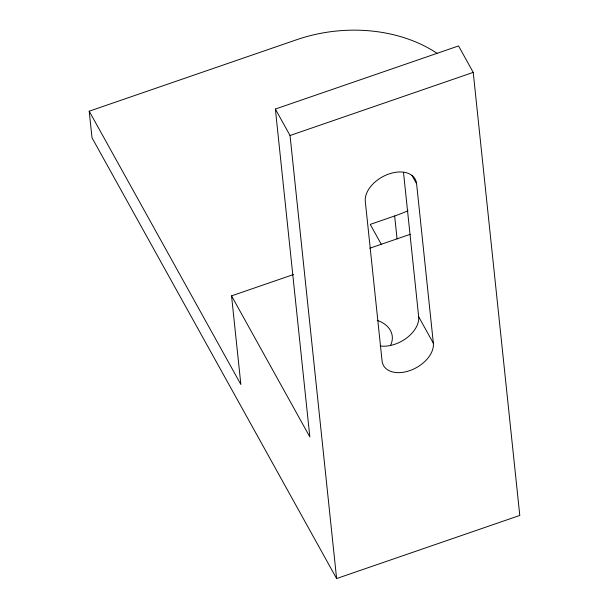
<?xml version="1.0" encoding="UTF-8"?>
<svg xmlns="http://www.w3.org/2000/svg" width="609" height="609" viewBox="0 0 609 609"><rect width="100%" height="100%" fill="white"/><g stroke="black" fill="none" stroke-linecap="round" stroke-linejoin="round"><path stroke-width="0.91" d="M293.508 274.522L231.549 295.867L309.829 436.912L275.367 109.049L458.547 45.941L473.223 72.387L519.789 515.442L336.61 578.55L92.005 137.779L89.211 111.196L296.811 39.676A131.879 97.234 -6 0 1 437.064 53.318M336.61 578.55L290.044 135.502L473.223 72.387M408.007 210.722A131.879 97.234 -6 0 1 394.655 215.982L370.234 224.401L381.272 244.285M369.838 248.221L410.238 234.305M412.004 175.453L416.594 183.72L433.357 343.217A27.694 17.851 -29 0 1 409.667 370.66A27.694 17.851 -29 0 1 382.064 360.886L365.301 201.389A27.694 17.851 -29 0 1 388.991 173.946A27.694 17.851 -29 0 1 416.594 183.72M403.501 172.377L418.68 316.771L433.357 343.217M275.367 109.049L290.044 135.502M89.211 111.196L240.867 384.477L231.549 295.867M394.655 215.982L397.06 238.903M418.68 316.771A27.694 17.851 -29 0 1 406.751 337.926A27.694 17.851 -29 0 1 380.206 345.958M377.222 320.387A27.694 20.417 -6 0 1 390.567 345.242"/></g></svg>
